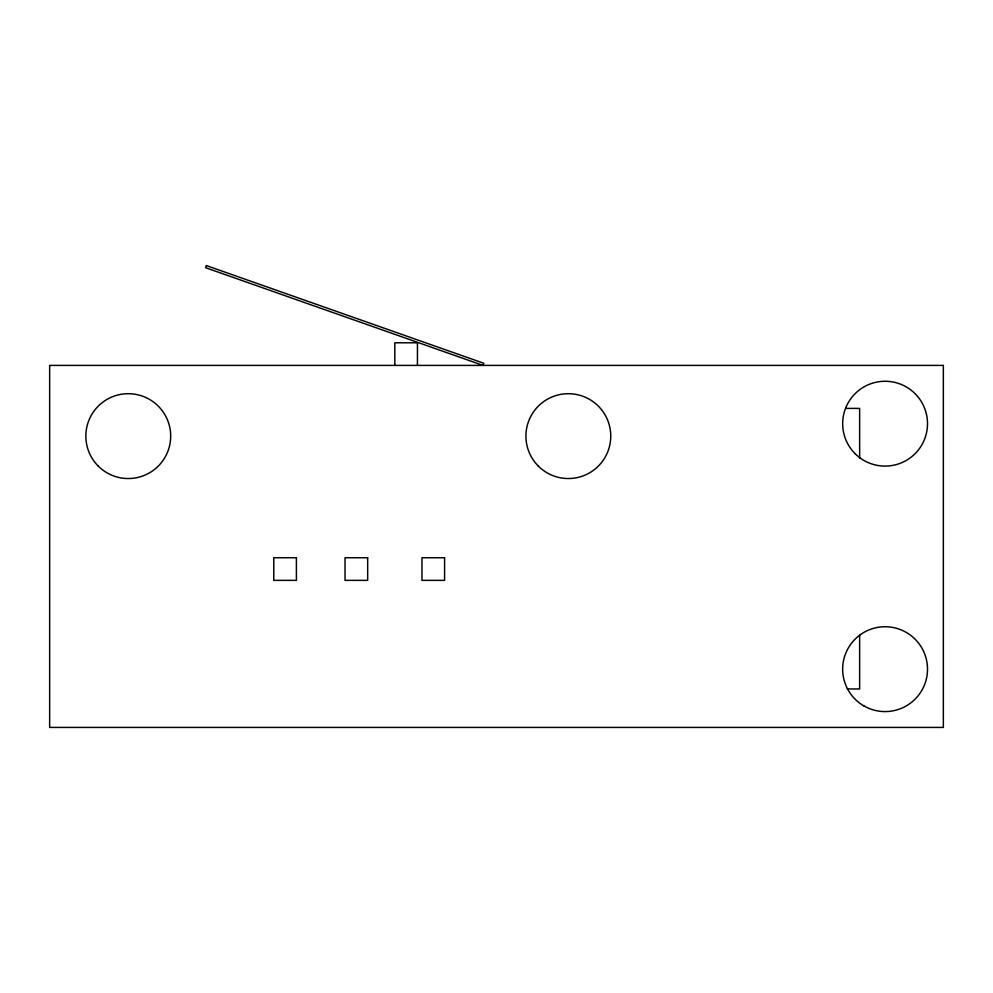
<?xml version="1.0" encoding="UTF-8"?>
<svg xmlns="http://www.w3.org/2000/svg" width="993" height="993" viewBox="0 0 993 993"><rect width="100%" height="100%" fill="white"/><g stroke="black" fill="none" stroke-linecap="round" stroke-linejoin="round"><path stroke-width="1.49" d="M845.726 408.396L859.64 408.396L859.64 457.996M847.265 688.956L859.64 688.956L859.64 634.701M417.445 365.412L417.445 342.784L394.817 342.784L394.817 365.412M206.383 265.578L205.625 267.713L483.057 365.412L483.814 363.277L206.383 265.578M943.35 365.412L49.65 365.412L49.65 727.422L943.35 727.422L943.35 365.412M296.398 557.731L273.77 557.731L273.77 580.359L296.398 580.359L296.398 557.731M367.671 557.731L345.043 557.731L345.043 580.359L367.671 580.359L367.671 557.731M444.591 557.731L421.963 557.731L421.963 580.359L444.591 580.359L444.591 557.731M855.097 453.677A42.426 42.426 0 0 0 926.072 434.649A42.426 42.426 0 0 0 874.113 382.702A42.426 42.426 0 0 0 855.097 453.677M863.873 705.899A42.426 42.426 0 0 0 927.512 669.158A42.426 42.426 0 0 0 863.873 632.417A42.426 42.426 0 0 0 863.873 705.899M98.27 466.114A42.426 42.426 0 0 0 169.244 447.098A42.426 42.426 0 0 0 117.298 395.14A42.426 42.426 0 0 0 98.27 466.114M538.343 466.114A42.426 42.426 0 0 0 609.317 447.098A42.426 42.426 0 0 0 557.358 395.14A42.426 42.426 0 0 0 538.343 466.114"/></g></svg>
